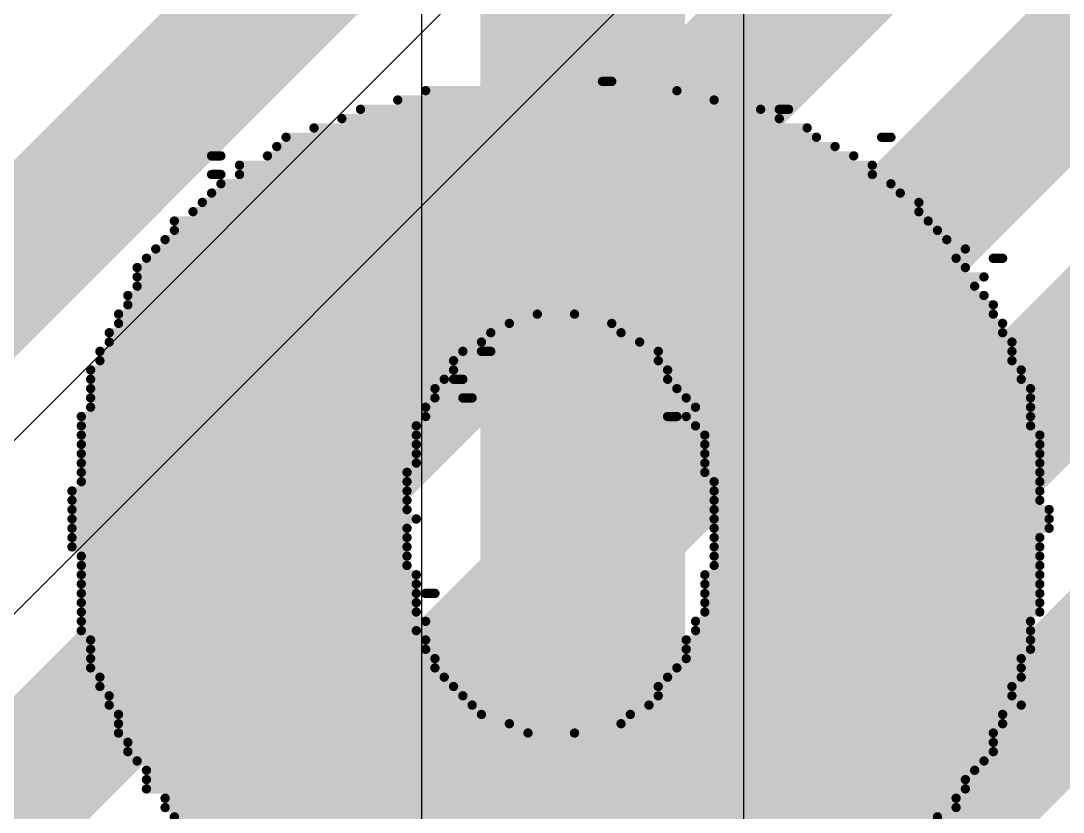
# Model space of a CAD drawing. Header units: inches. Extents: x -0.9 to 13.3, y -2.2 to 2.7.
# Drawn here: x 0.9619 to 1.0739, y -0.3995 to -0.3145 of the extents above; entities that cross this region are included whole.
import ezdxf

# ---------------------------------------------------------------- set-up
doc = ezdxf.new("R2010")
doc.units = ezdxf.units.IN
doc.header["$MEASUREMENT"] = 0
for name, color, linetype in [('Board Outline', 216, 'Continuous'), ('Bottom Layer', 5, 'Continuous'), ('Bottom Overlay', 54, 'Continuous'), ('Dimension', 6, 'Continuous'), ('Top Layer', 1, 'Continuous')]:
    doc.layers.add(name, color=color, linetype=linetype)

msp = doc.modelspace()

# ---------------------------------------------------------------- linework, layer by layer
at = {"layer": 'Board Outline', "const_width": 0.01}
msp.add_lwpolyline([(1.99867, 0.21567, -1.122171), (-0.01159, -1.51329)], format="xyb", dxfattribs=at)
at = {"layer": 'Bottom Layer'}
for p, q in [((0.8333, -0.48749), (1.15422, -0.16657)), ((1.15453, -0.18488), (0.82408, -0.51533))]:
    msp.add_line(p, q, dxfattribs=at)
at = {"layer": 'Bottom Layer', "const_width": 0.015}
for points in [[(0.82357, -0.47776), (1.14799, -0.15334)], [(0.70852, -0.6858), (1.20009, -0.19424)], [(0.83381, -0.52506), (1.16426, -0.19461)], [(0.75238, -0.67369), (1.19605, -0.23002)], [(0.81257, -0.64843), (1.19717, -0.26382)]]:
    msp.add_lwpolyline(points, dxfattribs=at)
at = {"layer": 'Bottom Overlay', "const_width": 0.001}
for points in [[(1.0244, -0.32105), (1.0254, -0.32105)], [(1.0024, -0.32305), (1.0364, -0.32305)], [(1.0054, -0.32205), (1.0324, -0.32205)], [(0.9984, -0.32405), (1.0414, -0.32405)], [(1.0434, -0.32405), (1.0444, -0.32405)], [(0.9964, -0.32505), (1.0434, -0.32505)], [(0.9934, -0.32605), (1.0464, -0.32605)], [(0.9904, -0.32705), (1.0474, -0.32705)], [(1.0544, -0.32705), (1.0554, -0.32705)], [(0.9894, -0.32805), (1.0494, -0.32805)], [(0.9824, -0.32905), (0.9834, -0.32905)], [(0.9884, -0.32905), (1.0514, -0.32905)], [(0.9854, -0.33005), (1.0534, -0.33005)], [(0.9824, -0.33105), (0.9834, -0.33105)], [(0.9854, -0.33105), (1.0534, -0.33105)], [(0.9824, -0.33305), (1.0564, -0.33305)], [(0.9834, -0.33205), (1.0554, -0.33205)], [(0.9814, -0.33405), (1.0584, -0.33405)], [(0.9804, -0.33505), (1.0584, -0.33505)], [(0.9784, -0.33605), (1.0594, -0.33605)], [(0.9784, -0.33705), (1.0604, -0.33705)], [(0.9774, -0.33805), (1.0614, -0.33805)], [(0.9764, -0.33905), (1.0634, -0.33905)], [(0.9754, -0.34005), (1.0624, -0.34005)], [(1.0664, -0.34005), (1.0674, -0.34005)], [(0.9744, -0.34105), (1.0634, -0.34105)], [(0.9744, -0.34205), (1.0654, -0.34205)], [(0.9744, -0.34305), (1.0644, -0.34305)], [(0.9734, -0.34405), (1.0654, -0.34405)], [(0.9734, -0.34505), (1.0664, -0.34505)], [(0.9724, -0.34605), (1.0174, -0.34605)], [(1.0214, -0.34605), (1.0664, -0.34605)], [(0.9724, -0.34705), (1.0144, -0.34705)], [(1.0254, -0.34705), (1.0674, -0.34705)], [(0.9714, -0.34805), (1.0124, -0.34805)], [(1.0264, -0.34805), (1.0674, -0.34805)], [(0.9714, -0.34905), (1.0114, -0.34905)], [(1.0284, -0.34905), (1.0684, -0.34905)], [(0.9704, -0.35005), (1.0094, -0.35005)], [(0.9704, -0.35105), (1.0084, -0.35105)], [(1.0114, -0.35005), (1.0124, -0.35005)], [(1.0304, -0.35005), (1.0684, -0.35005)], [(1.0304, -0.35105), (1.0684, -0.35105)], [(0.9694, -0.35205), (1.0084, -0.35205)], [(1.0314, -0.35205), (1.0694, -0.35205)], [(0.9694, -0.35305), (1.0074, -0.35305)], [(1.0084, -0.35305), (1.0094, -0.35305)], [(1.0314, -0.35305), (1.0694, -0.35305)], [(0.9694, -0.35405), (1.0064, -0.35405)], [(1.0324, -0.35405), (1.0704, -0.35405)], [(0.9694, -0.35505), (1.0064, -0.35505)], [(1.0094, -0.35505), (1.0104, -0.35505)], [(1.0334, -0.35505), (1.0704, -0.35505)], [(0.9694, -0.35605), (1.0054, -0.35605)], [(1.0344, -0.35605), (1.0704, -0.35605)], [(0.9684, -0.35705), (1.0054, -0.35705)], [(1.0314, -0.35705), (1.0324, -0.35705)], [(1.0334, -0.35705), (1.0704, -0.35705)], [(0.9684, -0.35805), (1.0044, -0.35805)], [(1.0344, -0.35805), (1.0704, -0.35805)], [(0.9684, -0.35905), (1.0044, -0.35905)], [(1.0354, -0.35905), (1.0714, -0.35905)], [(0.9684, -0.36005), (1.0044, -0.36005)], [(0.9684, -0.36105), (1.0044, -0.36105)], [(1.0354, -0.36005), (1.0714, -0.36005)], [(1.0354, -0.36105), (1.0714, -0.36105)], [(0.9684, -0.36205), (1.0044, -0.36205)], [(1.0354, -0.36205), (1.0714, -0.36205)], [(0.9684, -0.36305), (1.0034, -0.36305)], [(1.0354, -0.36305), (1.0714, -0.36305)], [(0.9684, -0.36405), (1.0034, -0.36405)], [(1.0364, -0.36405), (1.0714, -0.36405)], [(0.9674, -0.36505), (1.0034, -0.36505)], [(1.0364, -0.36505), (1.0714, -0.36505)], [(0.9674, -0.36605), (1.0034, -0.36605)], [(1.0364, -0.36605), (1.0714, -0.36605)], [(0.9674, -0.36705), (1.0034, -0.36705)], [(1.0364, -0.36705), (1.0724, -0.36705)], [(0.9674, -0.36805), (1.0044, -0.36805)], [(1.0364, -0.36805), (1.0724, -0.36805)], [(0.9674, -0.36905), (1.0034, -0.36905)], [(0.9674, -0.37005), (1.0034, -0.37005)], [(1.0364, -0.36905), (1.0724, -0.36905)], [(1.0364, -0.37005), (1.0714, -0.37005)], [(0.9674, -0.37105), (1.0034, -0.37105)], [(1.0364, -0.37105), (1.0714, -0.37105)], [(0.9684, -0.37205), (1.0034, -0.37205)], [(1.0364, -0.37205), (1.0714, -0.37205)], [(0.9684, -0.37305), (1.0034, -0.37305)], [(1.0364, -0.37305), (1.0714, -0.37305)], [(0.9684, -0.37405), (1.0044, -0.37405)], [(1.0354, -0.37405), (1.0714, -0.37405)], [(0.9684, -0.37505), (1.0044, -0.37505)], [(1.0354, -0.37505), (1.0714, -0.37505)], [(0.9684, -0.37605), (1.0044, -0.37605)], [(1.0054, -0.37605), (1.0064, -0.37605)], [(1.0354, -0.37605), (1.0714, -0.37605)], [(0.9684, -0.37705), (1.0044, -0.37705)], [(1.0354, -0.37705), (1.0714, -0.37705)], [(0.9684, -0.37805), (1.0044, -0.37805)], [(0.9684, -0.37905), (1.0054, -0.37905)], [(1.0344, -0.37905), (1.0704, -0.37905)], [(1.0354, -0.37805), (1.0714, -0.37805)], [(0.9684, -0.38005), (1.0044, -0.38005)], [(1.0344, -0.38005), (1.0704, -0.38005)], [(0.9694, -0.38105), (1.0054, -0.38105)], [(1.0334, -0.38105), (1.0704, -0.38105)], [(0.9694, -0.38205), (1.0054, -0.38205)], [(1.0334, -0.38205), (1.0704, -0.38205)], [(0.9694, -0.38305), (1.0064, -0.38305)], [(1.0334, -0.38305), (1.0694, -0.38305)], [(0.9694, -0.38405), (1.0064, -0.38405)], [(1.0324, -0.38405), (1.0694, -0.38405)], [(0.9704, -0.38505), (1.0074, -0.38505)], [(1.0314, -0.38505), (1.0694, -0.38505)], [(0.9704, -0.38605), (1.0084, -0.38605)], [(1.0304, -0.38605), (1.0684, -0.38605)], [(0.9714, -0.38705), (1.0094, -0.38705)], [(1.0304, -0.38705), (1.0684, -0.38705)], [(0.9714, -0.38805), (1.0104, -0.38805)], [(0.9724, -0.38905), (1.0114, -0.38905)], [(1.0274, -0.38905), (1.0674, -0.38905)], [(1.0294, -0.38805), (1.0694, -0.38805)], [(0.9724, -0.39005), (1.0144, -0.39005)], [(1.0264, -0.39005), (1.0674, -0.39005)], [(0.9724, -0.39105), (1.0164, -0.39105)], [(1.0214, -0.39105), (1.0664, -0.39105)], [(0.9734, -0.39205), (1.0664, -0.39205)], [(0.9734, -0.39305), (1.0664, -0.39305)], [(0.9744, -0.39405), (1.0654, -0.39405)], [(0.9754, -0.39505), (1.0644, -0.39505)], [(0.9754, -0.39605), (1.0634, -0.39605)], [(0.9754, -0.39705), (1.0634, -0.39705)], [(0.9774, -0.39805), (1.0624, -0.39805)], [(0.9774, -0.39905), (1.0624, -0.39905)], [(0.9784, -0.40005), (1.0604, -0.40005)]]:
    msp.add_lwpolyline(points, dxfattribs=at)
at = {"layer": 'Bottom Overlay', "const_width": 0.0005}
for points in [[(1.02415, -0.32105, 1), (1.02465, -0.32105, 1)], [(1.02515, -0.32105, 1), (1.02565, -0.32105, 1)], [(1.00215, -0.32305, 1), (1.00265, -0.32305, 1)], [(1.00515, -0.32205, 1), (1.00565, -0.32205, 1)], [(1.03215, -0.32205, 1), (1.03265, -0.32205, 1)], [(1.03615, -0.32305, 1), (1.03665, -0.32305, 1)], [(0.99815, -0.32405, 1), (0.99865, -0.32405, 1)], [(1.04115, -0.32405, 1), (1.04165, -0.32405, 1)], [(1.04315, -0.32405, 1), (1.04365, -0.32405, 1)], [(1.04415, -0.32405, 1), (1.04465, -0.32405, 1)], [(0.99615, -0.32505, 1), (0.99665, -0.32505, 1)], [(1.04315, -0.32505, 1), (1.04365, -0.32505, 1)], [(0.99315, -0.32605, 1), (0.99365, -0.32605, 1)], [(1.04615, -0.32605, 1), (1.04665, -0.32605, 1)], [(0.99015, -0.32705, 1), (0.99065, -0.32705, 1)], [(1.04715, -0.32705, 1), (1.04765, -0.32705, 1)], [(1.05415, -0.32705, 1), (1.05465, -0.32705, 1)], [(1.05515, -0.32705, 1), (1.05565, -0.32705, 1)], [(0.98915, -0.32805, 1), (0.98965, -0.32805, 1)], [(1.04915, -0.32805, 1), (1.04965, -0.32805, 1)], [(0.98215, -0.32905, 1), (0.98265, -0.32905, 1)], [(0.98315, -0.32905, 1), (0.98365, -0.32905, 1)], [(0.98815, -0.32905, 1), (0.98865, -0.32905, 1)], [(1.05115, -0.32905, 1), (1.05165, -0.32905, 1)], [(0.98515, -0.33005, 1), (0.98565, -0.33005, 1)], [(1.05315, -0.33005, 1), (1.05365, -0.33005, 1)], [(0.98215, -0.33105, 1), (0.98265, -0.33105, 1)], [(0.98315, -0.33105, 1), (0.98365, -0.33105, 1)], [(0.98515, -0.33105, 1), (0.98565, -0.33105, 1)], [(1.05315, -0.33105, 1), (1.05365, -0.33105, 1)], [(0.98215, -0.33305, 1), (0.98265, -0.33305, 1)], [(0.98315, -0.33205, 1), (0.98365, -0.33205, 1)], [(1.05515, -0.33205, 1), (1.05565, -0.33205, 1)], [(1.05615, -0.33305, 1), (1.05665, -0.33305, 1)], [(0.98115, -0.33405, 1), (0.98165, -0.33405, 1)], [(1.05815, -0.33405, 1), (1.05865, -0.33405, 1)], [(0.98015, -0.33505, 1), (0.98065, -0.33505, 1)], [(1.05815, -0.33505, 1), (1.05865, -0.33505, 1)], [(0.97815, -0.33605, 1), (0.97865, -0.33605, 1)], [(1.05915, -0.33605, 1), (1.05965, -0.33605, 1)], [(0.97815, -0.33705, 1), (0.97865, -0.33705, 1)], [(1.06015, -0.33705, 1), (1.06065, -0.33705, 1)], [(0.97715, -0.33805, 1), (0.97765, -0.33805, 1)], [(1.06115, -0.33805, 1), (1.06165, -0.33805, 1)], [(0.97615, -0.33905, 1), (0.97665, -0.33905, 1)], [(1.06315, -0.33905, 1), (1.06365, -0.33905, 1)], [(0.97515, -0.34005, 1), (0.97565, -0.34005, 1)], [(1.06215, -0.34005, 1), (1.06265, -0.34005, 1)], [(1.06615, -0.34005, 1), (1.06665, -0.34005, 1)], [(1.06715, -0.34005, 1), (1.06765, -0.34005, 1)], [(0.97415, -0.34105, 1), (0.97465, -0.34105, 1)], [(0.97415, -0.34205, 1), (0.97465, -0.34205, 1)], [(1.06315, -0.34105, 1), (1.06365, -0.34105, 1)], [(1.06515, -0.34205, 1), (1.06565, -0.34205, 1)], [(0.97415, -0.34305, 1), (0.97465, -0.34305, 1)], [(1.06415, -0.34305, 1), (1.06465, -0.34305, 1)], [(0.97315, -0.34405, 1), (0.97365, -0.34405, 1)], [(1.06515, -0.34405, 1), (1.06565, -0.34405, 1)], [(0.97315, -0.34505, 1), (0.97365, -0.34505, 1)], [(1.06615, -0.34505, 1), (1.06665, -0.34505, 1)], [(0.97215, -0.34605, 1), (0.97265, -0.34605, 1)], [(1.01715, -0.34605, 1), (1.01765, -0.34605, 1)], [(1.02115, -0.34605, 1), (1.02165, -0.34605, 1)], [(1.06615, -0.34605, 1), (1.06665, -0.34605, 1)], [(0.97215, -0.34705, 1), (0.97265, -0.34705, 1)], [(1.01415, -0.34705, 1), (1.01465, -0.34705, 1)], [(1.02515, -0.34705, 1), (1.02565, -0.34705, 1)], [(1.06715, -0.34705, 1), (1.06765, -0.34705, 1)], [(0.97115, -0.34805, 1), (0.97165, -0.34805, 1)], [(1.01215, -0.34805, 1), (1.01265, -0.34805, 1)], [(1.02615, -0.34805, 1), (1.02665, -0.34805, 1)], [(1.06715, -0.34805, 1), (1.06765, -0.34805, 1)], [(0.97115, -0.34905, 1), (0.97165, -0.34905, 1)], [(1.01115, -0.34905, 1), (1.01165, -0.34905, 1)], [(1.02815, -0.34905, 1), (1.02865, -0.34905, 1)], [(1.06815, -0.34905, 1), (1.06865, -0.34905, 1)], [(0.97015, -0.35005, 1), (0.97065, -0.35005, 1)], [(0.97015, -0.35105, 1), (0.97065, -0.35105, 1)], [(1.00815, -0.35105, 1), (1.00865, -0.35105, 1)], [(1.00915, -0.35005, 1), (1.00965, -0.35005, 1)], [(1.01115, -0.35005, 1), (1.01165, -0.35005, 1)], [(1.01215, -0.35005, 1), (1.01265, -0.35005, 1)], [(1.03015, -0.35005, 1), (1.03065, -0.35005, 1)], [(1.03015, -0.35105, 1), (1.03065, -0.35105, 1)], [(1.06815, -0.35005, 1), (1.06865, -0.35005, 1)], [(1.06815, -0.35105, 1), (1.06865, -0.35105, 1)], [(0.96915, -0.35205, 1), (0.96965, -0.35205, 1)], [(1.00815, -0.35205, 1), (1.00865, -0.35205, 1)], [(1.03115, -0.35205, 1), (1.03165, -0.35205, 1)], [(1.06915, -0.35205, 1), (1.06965, -0.35205, 1)], [(0.96915, -0.35305, 1), (0.96965, -0.35305, 1)], [(1.00715, -0.35305, 1), (1.00765, -0.35305, 1)], [(1.00815, -0.35305, 1), (1.00865, -0.35305, 1)], [(1.00915, -0.35305, 1), (1.00965, -0.35305, 1)], [(1.03115, -0.35305, 1), (1.03165, -0.35305, 1)], [(1.06915, -0.35305, 1), (1.06965, -0.35305, 1)], [(0.96915, -0.35405, 1), (0.96965, -0.35405, 1)], [(1.00615, -0.35405, 1), (1.00665, -0.35405, 1)], [(1.03215, -0.35405, 1), (1.03265, -0.35405, 1)], [(1.07015, -0.35405, 1), (1.07065, -0.35405, 1)], [(0.96915, -0.35505, 1), (0.96965, -0.35505, 1)], [(1.00615, -0.35505, 1), (1.00665, -0.35505, 1)], [(1.00915, -0.35505, 1), (1.00965, -0.35505, 1)], [(1.01015, -0.35505, 1), (1.01065, -0.35505, 1)], [(1.03315, -0.35505, 1), (1.03365, -0.35505, 1)], [(1.07015, -0.35505, 1), (1.07065, -0.35505, 1)], [(0.96915, -0.35605, 1), (0.96965, -0.35605, 1)], [(1.00515, -0.35605, 1), (1.00565, -0.35605, 1)], [(1.03415, -0.35605, 1), (1.03465, -0.35605, 1)], [(1.07015, -0.35605, 1), (1.07065, -0.35605, 1)], [(0.96815, -0.35705, 1), (0.96865, -0.35705, 1)], [(1.00515, -0.35705, 1), (1.00565, -0.35705, 1)], [(1.03115, -0.35705, 1), (1.03165, -0.35705, 1)], [(1.03215, -0.35705, 1), (1.03265, -0.35705, 1)], [(1.03315, -0.35705, 1), (1.03365, -0.35705, 1)], [(1.07015, -0.35705, 1), (1.07065, -0.35705, 1)], [(0.96815, -0.35805, 1), (0.96865, -0.35805, 1)], [(1.00415, -0.35805, 1), (1.00465, -0.35805, 1)], [(1.03415, -0.35805, 1), (1.03465, -0.35805, 1)], [(1.07015, -0.35805, 1), (1.07065, -0.35805, 1)], [(0.96815, -0.35905, 1), (0.96865, -0.35905, 1)], [(1.00415, -0.35905, 1), (1.00465, -0.35905, 1)], [(1.03515, -0.35905, 1), (1.03565, -0.35905, 1)], [(1.07115, -0.35905, 1), (1.07165, -0.35905, 1)], [(0.96815, -0.36005, 1), (0.96865, -0.36005, 1)], [(0.96815, -0.36105, 1), (0.96865, -0.36105, 1)], [(1.00415, -0.36005, 1), (1.00465, -0.36005, 1)], [(1.00415, -0.36105, 1), (1.00465, -0.36105, 1)], [(1.03515, -0.36005, 1), (1.03565, -0.36005, 1)], [(1.03515, -0.36105, 1), (1.03565, -0.36105, 1)], [(1.07115, -0.36005, 1), (1.07165, -0.36005, 1)], [(1.07115, -0.36105, 1), (1.07165, -0.36105, 1)], [(0.96815, -0.36205, 1), (0.96865, -0.36205, 1)], [(1.00415, -0.36205, 1), (1.00465, -0.36205, 1)], [(1.03515, -0.36205, 1), (1.03565, -0.36205, 1)], [(1.07115, -0.36205, 1), (1.07165, -0.36205, 1)], [(0.96815, -0.36305, 1), (0.96865, -0.36305, 1)], [(1.00315, -0.36305, 1), (1.00365, -0.36305, 1)], [(1.03515, -0.36305, 1), (1.03565, -0.36305, 1)], [(1.07115, -0.36305, 1), (1.07165, -0.36305, 1)], [(0.96815, -0.36405, 1), (0.96865, -0.36405, 1)], [(1.00315, -0.36405, 1), (1.00365, -0.36405, 1)], [(1.03615, -0.36405, 1), (1.03665, -0.36405, 1)], [(1.07115, -0.36405, 1), (1.07165, -0.36405, 1)], [(0.96715, -0.36505, 1), (0.96765, -0.36505, 1)], [(1.00315, -0.36505, 1), (1.00365, -0.36505, 1)], [(1.03615, -0.36505, 1), (1.03665, -0.36505, 1)], [(1.07115, -0.36505, 1), (1.07165, -0.36505, 1)], [(0.96715, -0.36605, 1), (0.96765, -0.36605, 1)], [(1.00315, -0.36605, 1), (1.00365, -0.36605, 1)], [(1.03615, -0.36605, 1), (1.03665, -0.36605, 1)], [(1.07115, -0.36605, 1), (1.07165, -0.36605, 1)], [(0.96715, -0.36705, 1), (0.96765, -0.36705, 1)], [(1.00315, -0.36705, 1), (1.00365, -0.36705, 1)], [(1.03615, -0.36705, 1), (1.03665, -0.36705, 1)], [(1.07215, -0.36705, 1), (1.07265, -0.36705, 1)], [(0.96715, -0.36805, 1), (0.96765, -0.36805, 1)], [(1.00415, -0.36805, 1), (1.00465, -0.36805, 1)], [(1.03615, -0.36805, 1), (1.03665, -0.36805, 1)], [(1.07215, -0.36805, 1), (1.07265, -0.36805, 1)], [(0.96715, -0.36905, 1), (0.96765, -0.36905, 1)], [(0.96715, -0.37005, 1), (0.96765, -0.37005, 1)], [(1.00315, -0.36905, 1), (1.00365, -0.36905, 1)], [(1.00315, -0.37005, 1), (1.00365, -0.37005, 1)], [(1.03615, -0.36905, 1), (1.03665, -0.36905, 1)], [(1.03615, -0.37005, 1), (1.03665, -0.37005, 1)], [(1.07115, -0.37005, 1), (1.07165, -0.37005, 1)], [(1.07215, -0.36905, 1), (1.07265, -0.36905, 1)], [(0.96715, -0.37105, 1), (0.96765, -0.37105, 1)], [(1.00315, -0.37105, 1), (1.00365, -0.37105, 1)], [(1.03615, -0.37105, 1), (1.03665, -0.37105, 1)], [(1.07115, -0.37105, 1), (1.07165, -0.37105, 1)], [(0.96815, -0.37205, 1), (0.96865, -0.37205, 1)], [(1.00315, -0.37205, 1), (1.00365, -0.37205, 1)], [(1.03615, -0.37205, 1), (1.03665, -0.37205, 1)], [(1.07115, -0.37205, 1), (1.07165, -0.37205, 1)], [(0.96815, -0.37305, 1), (0.96865, -0.37305, 1)], [(1.00315, -0.37305, 1), (1.00365, -0.37305, 1)], [(1.03615, -0.37305, 1), (1.03665, -0.37305, 1)], [(1.07115, -0.37305, 1), (1.07165, -0.37305, 1)], [(0.96815, -0.37405, 1), (0.96865, -0.37405, 1)], [(1.00415, -0.37405, 1), (1.00465, -0.37405, 1)], [(1.03515, -0.37405, 1), (1.03565, -0.37405, 1)], [(1.07115, -0.37405, 1), (1.07165, -0.37405, 1)], [(0.96815, -0.37505, 1), (0.96865, -0.37505, 1)], [(1.00415, -0.37505, 1), (1.00465, -0.37505, 1)], [(1.03515, -0.37505, 1), (1.03565, -0.37505, 1)], [(1.07115, -0.37505, 1), (1.07165, -0.37505, 1)], [(0.96815, -0.37605, 1), (0.96865, -0.37605, 1)], [(1.00415, -0.37605, 1), (1.00465, -0.37605, 1)], [(1.00515, -0.37605, 1), (1.00565, -0.37605, 1)], [(1.00615, -0.37605, 1), (1.00665, -0.37605, 1)], [(1.03515, -0.37605, 1), (1.03565, -0.37605, 1)], [(1.07115, -0.37605, 1), (1.07165, -0.37605, 1)], [(0.96815, -0.37705, 1), (0.96865, -0.37705, 1)], [(1.00415, -0.37705, 1), (1.00465, -0.37705, 1)], [(1.03515, -0.37705, 1), (1.03565, -0.37705, 1)], [(1.07115, -0.37705, 1), (1.07165, -0.37705, 1)], [(0.96815, -0.37805, 1), (0.96865, -0.37805, 1)], [(0.96815, -0.37905, 1), (0.96865, -0.37905, 1)], [(1.00415, -0.37805, 1), (1.00465, -0.37805, 1)], [(1.00515, -0.37905, 1), (1.00565, -0.37905, 1)], [(1.03415, -0.37905, 1), (1.03465, -0.37905, 1)], [(1.03515, -0.37805, 1), (1.03565, -0.37805, 1)], [(1.07015, -0.37905, 1), (1.07065, -0.37905, 1)], [(1.07115, -0.37805, 1), (1.07165, -0.37805, 1)], [(0.96815, -0.38005, 1), (0.96865, -0.38005, 1)], [(1.00415, -0.38005, 1), (1.00465, -0.38005, 1)], [(1.03415, -0.38005, 1), (1.03465, -0.38005, 1)], [(1.07015, -0.38005, 1), (1.07065, -0.38005, 1)], [(0.96915, -0.38105, 1), (0.96965, -0.38105, 1)], [(1.00515, -0.38105, 1), (1.00565, -0.38105, 1)], [(1.03315, -0.38105, 1), (1.03365, -0.38105, 1)], [(1.07015, -0.38105, 1), (1.07065, -0.38105, 1)], [(0.96915, -0.38205, 1), (0.96965, -0.38205, 1)], [(1.00515, -0.38205, 1), (1.00565, -0.38205, 1)], [(1.03315, -0.38205, 1), (1.03365, -0.38205, 1)], [(1.07015, -0.38205, 1), (1.07065, -0.38205, 1)], [(0.96915, -0.38305, 1), (0.96965, -0.38305, 1)], [(1.00615, -0.38305, 1), (1.00665, -0.38305, 1)], [(1.03315, -0.38305, 1), (1.03365, -0.38305, 1)], [(1.06915, -0.38305, 1), (1.06965, -0.38305, 1)], [(0.96915, -0.38405, 1), (0.96965, -0.38405, 1)], [(1.00615, -0.38405, 1), (1.00665, -0.38405, 1)], [(1.03215, -0.38405, 1), (1.03265, -0.38405, 1)], [(1.06915, -0.38405, 1), (1.06965, -0.38405, 1)], [(0.97015, -0.38505, 1), (0.97065, -0.38505, 1)], [(1.00715, -0.38505, 1), (1.00765, -0.38505, 1)], [(1.03115, -0.38505, 1), (1.03165, -0.38505, 1)], [(1.06915, -0.38505, 1), (1.06965, -0.38505, 1)], [(0.97015, -0.38605, 1), (0.97065, -0.38605, 1)], [(1.00815, -0.38605, 1), (1.00865, -0.38605, 1)], [(1.03015, -0.38605, 1), (1.03065, -0.38605, 1)], [(1.06815, -0.38605, 1), (1.06865, -0.38605, 1)], [(0.97115, -0.38705, 1), (0.97165, -0.38705, 1)], [(1.00915, -0.38705, 1), (1.00965, -0.38705, 1)], [(1.03015, -0.38705, 1), (1.03065, -0.38705, 1)], [(1.06815, -0.38705, 1), (1.06865, -0.38705, 1)], [(0.97115, -0.38805, 1), (0.97165, -0.38805, 1)], [(0.97215, -0.38905, 1), (0.97265, -0.38905, 1)], [(1.01015, -0.38805, 1), (1.01065, -0.38805, 1)], [(1.01115, -0.38905, 1), (1.01165, -0.38905, 1)], [(1.02715, -0.38905, 1), (1.02765, -0.38905, 1)], [(1.02915, -0.38805, 1), (1.02965, -0.38805, 1)], [(1.06715, -0.38905, 1), (1.06765, -0.38905, 1)], [(1.06915, -0.38805, 1), (1.06965, -0.38805, 1)], [(0.97215, -0.39005, 1), (0.97265, -0.39005, 1)], [(1.01415, -0.39005, 1), (1.01465, -0.39005, 1)], [(1.02615, -0.39005, 1), (1.02665, -0.39005, 1)], [(1.06715, -0.39005, 1), (1.06765, -0.39005, 1)], [(0.97215, -0.39105, 1), (0.97265, -0.39105, 1)], [(1.01615, -0.39105, 1), (1.01665, -0.39105, 1)], [(1.02115, -0.39105, 1), (1.02165, -0.39105, 1)], [(1.06615, -0.39105, 1), (1.06665, -0.39105, 1)], [(0.97315, -0.39205, 1), (0.97365, -0.39205, 1)], [(1.06615, -0.39205, 1), (1.06665, -0.39205, 1)], [(0.97315, -0.39305, 1), (0.97365, -0.39305, 1)], [(1.06615, -0.39305, 1), (1.06665, -0.39305, 1)], [(0.97415, -0.39405, 1), (0.97465, -0.39405, 1)], [(1.06515, -0.39405, 1), (1.06565, -0.39405, 1)], [(0.97515, -0.39505, 1), (0.97565, -0.39505, 1)], [(1.06415, -0.39505, 1), (1.06465, -0.39505, 1)], [(0.97515, -0.39605, 1), (0.97565, -0.39605, 1)], [(1.06315, -0.39605, 1), (1.06365, -0.39605, 1)], [(0.97515, -0.39705, 1), (0.97565, -0.39705, 1)], [(0.97715, -0.39805, 1), (0.97765, -0.39805, 1)], [(1.06215, -0.39805, 1), (1.06265, -0.39805, 1)], [(1.06315, -0.39705, 1), (1.06365, -0.39705, 1)], [(0.97715, -0.39905, 1), (0.97765, -0.39905, 1)], [(1.06215, -0.39905, 1), (1.06265, -0.39905, 1)], [(0.97815, -0.40005, 1), (0.97865, -0.40005, 1)], [(1.06015, -0.40005, 1), (1.06065, -0.40005, 1)]]:
    msp.add_lwpolyline(points, format="xyb", close=True, dxfattribs=at)
at = {"layer": 'Dimension', "const_width": 0.01}
msp.add_lwpolyline([(0.04081, 0.0156, -3.064051), (0.02964, -1.5299)], format="xyb", dxfattribs=at)
at = {"layer": 'Top Layer'}
for p, q in [((1.03961, -0.54035), (1.03961, -0.30305)), ((1.00495, -0.31023), (1.00495, -0.46005))]:
    msp.add_line(p, q, dxfattribs=at)
at = {"layer": 'Top Layer', "const_width": 0.022}
msp.add_lwpolyline([(1.02228, -0.54505), (1.02228, -0.30305)], dxfattribs=at)

doc.saveas('drawing.dxf')
